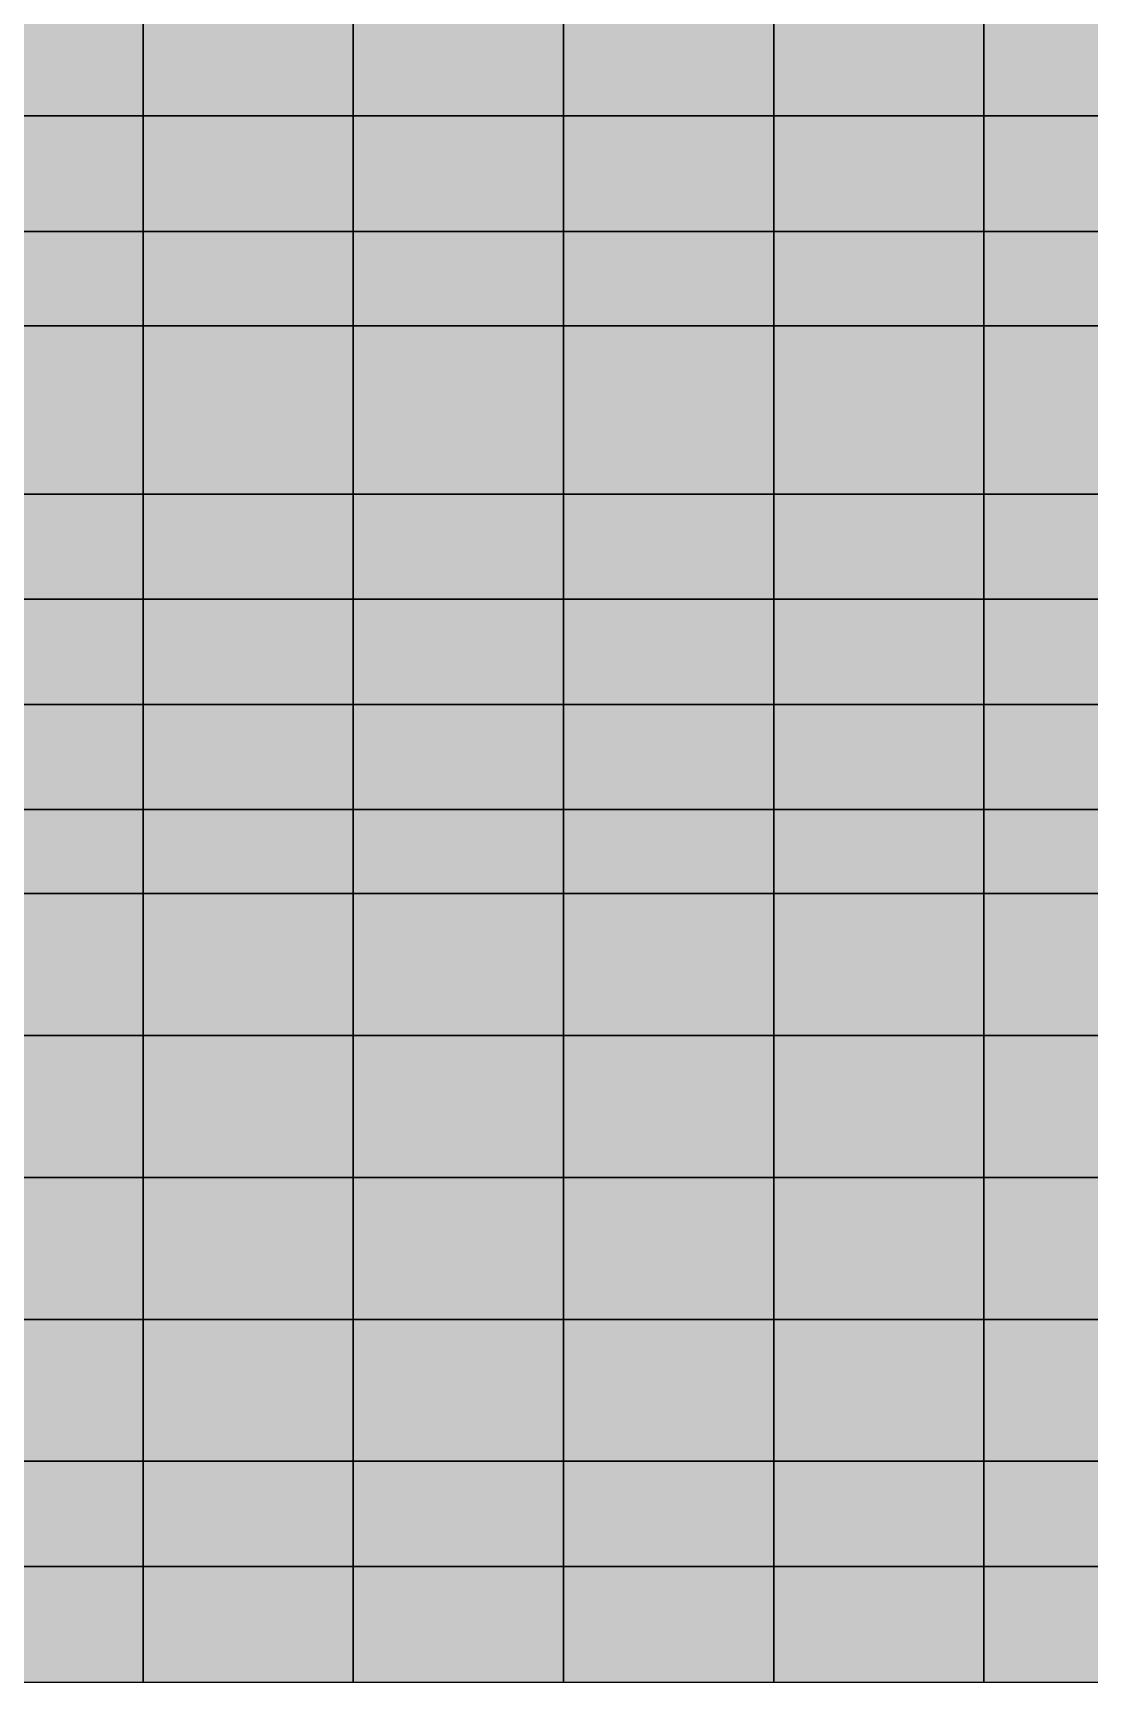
# Model space of a CAD drawing. Header units: inches. Extents: x -100 to 146, y -140 to 41.
# Drawn here: x 53.45 to 63.5, y -41.4 to -25.71 of the extents above; entities that cross this region are included whole.
import ezdxf

# ---------------------------------------------------------------- set-up
doc = ezdxf.new("R2010")
doc.units = ezdxf.units.IN
doc.header["$MEASUREMENT"] = 0
for name, color, linetype in [('Contour 1-01', 7, 'Continuous'), ('Contour 1-10', 7, 'Continuous'), ('Mesh-Ac1①', 7, 'Continuous'), ('Mesh-Acs', 7, 'Continuous'), ('Mesh-Ag1', 7, 'Continuous'), ('Mesh-Dc1', 7, 'Continuous'), ('Mesh-Dg1', 7, 'Continuous'), ('Mesh-Ds1', 7, 'Continuous'), ('Mesh-MPC', 7, 'Continuous'), ('Mesh-SCP(30%)_Ac1①', 7, 'Continuous'), ('Mesh-SCP(30%)_Acs', 7, 'Continuous'), ('Undeformed Mesh-Ac1①', 7, 'Continuous'), ('Undeformed Mesh-Acs', 7, 'Continuous'), ('Undeformed Mesh-Ag1', 7, 'Continuous'), ('Undeformed Mesh-Dc1', 7, 'Continuous'), ('Undeformed Mesh-Dg1', 7, 'Continuous'), ('Undeformed Mesh-Ds1', 7, 'Continuous'), ('Undeformed Mesh-SCP(30%)_Ac1①', 7, 'Continuous'), ('Undeformed Mesh-SCP(30%)_Acs', 7, 'Continuous')]:
    doc.layers.add(name, color=color, linetype=linetype)

msp = doc.modelspace()

# ---------------------------------------------------------------- linework, layer by layer
at = {"color": 7, "true_color": 0xffffff, "transparency": 33554687}
for p, q in [((54.5, -26.5), (54.5, -26.5)), ((54.5, -27.6), (54.5, -27.6)), ((54.5, -28.5), (54.5, -28.5)), ((54.5, -30.1), (54.5, -30.1)), ((54.5, -31.1), (54.5, -31.1)), ((54.5, -32.1), (54.5, -32.1)), ((54.5, -33.1), (54.5, -33.1))]:
    msp.add_line(p, q, dxfattribs=at)
for points in [[(52.8, -25.5), (52.8, -26.5), (54.5, -26.5)], [(52.8, -25.5), (54.5, -26.5), (54.5, -25.5)], [(56.5, -26.5), (56.5, -25.5), (54.5, -25.5)], [(56.5, -26.5), (54.5, -25.5), (54.5, -26.5)], [(56.5, -26.5), (58.5, -26.5), (58.5, -25.5)], [(56.5, -26.5), (58.5, -25.5), (56.5, -25.5)], [(58.5, -26.5), (60.5, -26.5), (60.5, -25.5)], [(58.5, -26.5), (60.5, -25.5), (58.5, -25.5)], [(60.5, -26.5), (62.5, -26.5), (62.5, -25.5)], [(60.5, -26.5), (62.5, -25.5), (60.5, -25.5)], [(62.5, -26.5), (64.5, -26.5), (64.5, -25.5)], [(62.5, -26.5), (64.5, -25.5), (62.5, -25.5)], [(52.8, -26.5), (52.8, -27.6), (54.5, -27.6)], [(52.8, -26.5), (54.5, -27.6), (54.5, -26.5)], [(56.5, -27.6), (56.5, -26.5), (54.5, -26.5)], [(56.5, -27.6), (54.5, -26.5), (54.5, -27.6)], [(56.5, -27.6), (58.5, -27.6), (58.5, -26.5)], [(56.5, -27.6), (58.5, -26.5), (56.5, -26.5)], [(58.5, -27.6), (60.5, -27.6), (60.5, -26.5)], [(58.5, -27.6), (60.5, -26.5), (58.5, -26.5)], [(60.5, -27.6), (62.5, -27.6), (62.5, -26.5)], [(60.5, -27.6), (62.5, -26.5), (60.5, -26.5)], [(62.5, -27.6), (64.5, -27.6), (64.5, -26.5)], [(62.5, -27.6), (64.5, -26.5), (62.5, -26.5)], [(52.8, -27.6), (52.8, -28.5), (54.5, -28.5)], [(52.8, -27.6), (54.5, -28.5), (54.5, -27.6)], [(56.5, -28.5), (56.5, -27.6), (54.5, -27.6)], [(56.5, -28.5), (54.5, -27.6), (54.5, -28.5)], [(56.5, -28.5), (58.5, -28.5), (58.5, -27.6)], [(56.5, -28.5), (58.5, -27.6), (56.5, -27.6)], [(60.5, -28.5), (60.5, -27.6), (58.5, -27.6)], [(60.5, -28.5), (58.5, -27.6), (58.5, -28.5)], [(60.5, -28.5), (62.5, -28.5), (62.5, -27.6)], [(60.5, -28.5), (62.5, -27.6), (60.5, -27.6)], [(62.5, -28.5), (64.5, -28.5), (64.5, -27.6)], [(62.5, -28.5), (64.5, -27.6), (62.5, -27.6)], [(52.8, -28.5), (52.8, -30.1), (54.5, -30.1)], [(52.8, -28.5), (54.5, -30.1), (54.5, -28.5)], [(56.5, -30.1), (56.5, -28.5), (54.5, -28.5)], [(56.5, -30.1), (54.5, -28.5), (54.5, -30.1)], [(58.5, -28.5), (56.5, -28.5), (56.5, -30.1)], [(58.5, -28.5), (56.5, -30.1), (58.5, -30.1)], [(60.5, -30.1), (60.5, -28.5), (58.5, -28.5)], [(60.5, -30.1), (58.5, -28.5), (58.5, -30.1)], [(62.5, -30.1), (62.5, -28.5), (60.5, -28.5)], [(62.5, -30.1), (60.5, -28.5), (60.5, -30.1)], [(64.5, -28.5), (62.5, -28.5), (62.5, -30.1)], [(64.5, -28.5), (62.5, -30.1), (64.5, -30.1)], [(54.5, -31.1), (54.5, -30.1), (52.8, -30.1)], [(54.5, -31.1), (52.8, -30.1), (52.8, -31.1)], [(54.5, -30.1), (54.5, -31.1), (56.5, -31.1)], [(54.5, -30.1), (56.5, -31.1), (56.5, -30.1)], [(56.5, -31.1), (58.5, -31.1), (58.5, -30.1)], [(56.5, -31.1), (58.5, -30.1), (56.5, -30.1)], [(58.5, -31.1), (60.5, -31.1), (60.5, -30.1)], [(58.5, -31.1), (60.5, -30.1), (58.5, -30.1)], [(60.5, -31.1), (62.5, -31.1), (62.5, -30.1)], [(60.5, -31.1), (62.5, -30.1), (60.5, -30.1)], [(62.5, -31.1), (64.5, -31.1), (64.5, -30.1)], [(62.5, -31.1), (64.5, -30.1), (62.5, -30.1)], [(54.5, -31.1), (52.8, -31.1), (52.8, -32.1)], [(54.5, -31.1), (52.8, -32.1), (54.5, -32.1)], [(56.5, -32.1), (56.5, -31.1), (54.5, -31.1)], [(56.5, -32.1), (54.5, -31.1), (54.5, -32.1)], [(58.5, -31.1), (56.5, -31.1), (56.5, -32.1)], [(58.5, -31.1), (56.5, -32.1), (58.5, -32.1)], [(60.5, -32.1), (60.5, -31.1), (58.5, -31.1)], [(60.5, -32.1), (58.5, -31.1), (58.5, -32.1)], [(62.5, -31.1), (60.5, -31.1), (60.5, -32.1)], [(62.5, -31.1), (60.5, -32.1), (62.5, -32.1)], [(64.5, -31.1), (62.5, -31.1), (62.5, -32.1)], [(64.5, -31.1), (62.5, -32.1), (64.5, -32.1)], [(52.8, -32.1), (52.8, -33.1), (54.5, -33.1)], [(52.8, -32.1), (54.5, -33.1), (54.5, -32.1)], [(56.5, -33.1), (56.5, -32.1), (54.5, -32.1)], [(56.5, -33.1), (54.5, -32.1), (54.5, -33.1)], [(58.5, -33.1), (58.5, -32.1), (56.5, -32.1)], [(58.5, -33.1), (56.5, -32.1), (56.5, -33.1)], [(60.5, -33.1), (60.5, -32.1), (58.5, -32.1)], [(60.5, -33.1), (58.5, -32.1), (58.5, -33.1)], [(62.5, -33.1), (62.5, -32.1), (60.5, -32.1)], [(62.5, -33.1), (60.5, -32.1), (60.5, -33.1)], [(64.5, -33.1), (64.5, -32.1), (62.5, -32.1)], [(64.5, -33.1), (62.5, -32.1), (62.5, -33.1)], [(52.8, -33.9), (54.5, -33.9), (54.5, -33.1)], [(52.8, -33.9), (54.5, -33.1), (52.8, -33.1)], [(56.5, -33.9), (56.5, -33.1), (54.5, -33.1)], [(56.5, -33.9), (54.5, -33.1), (54.5, -33.9)], [(56.5, -33.9), (58.5, -33.9), (58.5, -33.1)], [(56.5, -33.9), (58.5, -33.1), (56.5, -33.1)], [(58.5, -33.9), (60.5, -33.9), (60.5, -33.1)], [(58.5, -33.9), (60.5, -33.1), (58.5, -33.1)], [(60.5, -33.9), (62.5, -33.9), (62.5, -33.1)], [(60.5, -33.9), (62.5, -33.1), (60.5, -33.1)], [(62.5, -33.9), (64.5, -33.9), (64.5, -33.1)], [(62.5, -33.9), (64.5, -33.1), (62.5, -33.1)], [(52.8, -33.9), (52.8, -35.25), (54.5, -35.25)], [(52.8, -33.9), (54.5, -35.25), (54.5, -33.9)], [(56.5, -35.25), (56.5, -33.9), (54.5, -33.9)], [(56.5, -35.25), (54.5, -33.9), (54.5, -35.25)], [(58.5, -35.25), (58.5, -33.9), (56.5, -33.9)], [(58.5, -35.25), (56.5, -33.9), (56.5, -35.25)], [(60.5, -35.25), (60.5, -33.9), (58.5, -33.9)], [(60.5, -35.25), (58.5, -33.9), (58.5, -35.25)], [(62.5, -35.25), (62.5, -33.9), (60.5, -33.9)], [(62.5, -35.25), (60.5, -33.9), (60.5, -35.25)], [(62.5, -35.25), (64.5, -35.25), (64.5, -33.9)], [(62.5, -35.25), (64.5, -33.9), (62.5, -33.9)], [(52.8, -35.25), (52.8, -36.6), (54.5, -36.6)], [(52.8, -35.25), (54.5, -36.6), (54.5, -35.25)], [(56.5, -36.6), (56.5, -35.25), (54.5, -35.25)], [(56.5, -36.6), (54.5, -35.25), (54.5, -36.6)], [(56.5, -36.6), (58.5, -36.6), (58.5, -35.25)], [(56.5, -36.6), (58.5, -35.25), (56.5, -35.25)], [(60.5, -36.6), (60.5, -35.25), (58.5, -35.25)], [(60.5, -36.6), (58.5, -35.25), (58.5, -36.6)], [(60.5, -36.6), (62.5, -36.6), (62.5, -35.25)], [(60.5, -36.6), (62.5, -35.25), (60.5, -35.25)], [(62.5, -36.6), (64.5, -36.6), (64.5, -35.25)], [(62.5, -36.6), (64.5, -35.25), (62.5, -35.25)], [(52.8, -36.6), (52.8, -37.95), (54.5, -37.95)], [(52.8, -36.6), (54.5, -37.95), (54.5, -36.6)], [(56.5, -37.95), (56.5, -36.6), (54.5, -36.6)], [(56.5, -37.95), (54.5, -36.6), (54.5, -37.95)], [(56.5, -37.95), (58.5, -37.95), (58.5, -36.6)], [(56.5, -37.95), (58.5, -36.6), (56.5, -36.6)], [(60.5, -37.95), (60.5, -36.6), (58.5, -36.6)], [(60.5, -37.95), (58.5, -36.6), (58.5, -37.95)], [(62.5, -37.95), (62.5, -36.6), (60.5, -36.6)], [(62.5, -37.95), (60.5, -36.6), (60.5, -37.95)], [(62.5, -37.95), (64.5, -37.95), (64.5, -36.6)], [(62.5, -37.95), (64.5, -36.6), (62.5, -36.6)], [(52.8, -37.95), (52.8, -39.3), (54.5, -39.3)], [(52.8, -37.95), (54.5, -39.3), (54.5, -37.95)], [(54.5, -39.3), (56.5, -39.3), (56.5, -37.95)], [(54.5, -39.3), (56.5, -37.95), (54.5, -37.95)], [(58.5, -37.95), (56.5, -37.95), (56.5, -39.3)], [(58.5, -37.95), (56.5, -39.3), (58.5, -39.3)], [(60.5, -39.3), (60.5, -37.95), (58.5, -37.95)], [(60.5, -39.3), (58.5, -37.95), (58.5, -39.3)], [(62.5, -39.3), (62.5, -37.95), (60.5, -37.95)], [(62.5, -39.3), (60.5, -37.95), (60.5, -39.3)], [(64.5, -37.95), (62.5, -37.95), (62.5, -39.3)], [(64.5, -37.95), (62.5, -39.3), (64.5, -39.3)], [(52.8, -40.3), (54.5, -40.3), (54.5, -39.3)], [(52.8, -40.3), (54.5, -39.3), (52.8, -39.3)], [(56.5, -39.3), (54.5, -39.3), (54.5, -40.3)], [(56.5, -39.3), (54.5, -40.3), (56.5, -40.3)], [(56.5, -40.3), (58.5, -40.3), (58.5, -39.3)], [(56.5, -40.3), (58.5, -39.3), (56.5, -39.3)], [(58.5, -40.3), (60.5, -40.3), (60.5, -39.3)], [(58.5, -40.3), (60.5, -39.3), (58.5, -39.3)], [(60.5, -40.3), (62.5, -40.3), (62.5, -39.3)], [(60.5, -40.3), (62.5, -39.3), (60.5, -39.3)], [(62.5, -40.3), (64.5, -40.3), (64.5, -39.3)], [(62.5, -40.3), (64.5, -39.3), (62.5, -39.3)], [(54.5, -40.3), (52.8, -40.3), (52.8, -41.4)], [(54.5, -40.3), (52.8, -41.4), (54.5, -41.4)], [(56.5, -40.3), (54.5, -40.3), (54.5, -41.4)], [(56.5, -40.3), (54.5, -41.4), (56.5, -41.4)], [(58.5, -40.3), (56.5, -40.3), (56.5, -41.4)], [(58.5, -40.3), (56.5, -41.4), (58.5, -41.4)], [(60.5, -40.3), (58.5, -40.3), (58.5, -41.4)], [(60.5, -40.3), (58.5, -41.4), (60.5, -41.4)], [(62.5, -40.3), (60.5, -40.3), (60.5, -41.4)], [(62.5, -40.3), (60.5, -41.4), (62.5, -41.4)], [(64.5, -40.3), (62.5, -40.3), (62.5, -41.4)], [(64.5, -40.3), (62.5, -41.4), (64.5, -41.4)]]:
    msp.add_solid(points, dxfattribs=at)
at = {"layer": 'Contour 1-01', "color": 5, "true_color": 0x0000ff}
for points in [[(52.8, -25.5), (52.8, -26.5), (54.5, -26.5)], [(52.8, -25.5), (54.5, -26.5), (54.5, -25.5)], [(56.5, -26.5), (56.5, -25.5), (54.5, -25.5)], [(56.5, -26.5), (54.5, -25.5), (54.5, -26.5)], [(56.5, -26.5), (58.5, -26.5), (58.5, -25.5)], [(56.5, -26.5), (58.5, -25.5), (56.5, -25.5)], [(58.5, -26.5), (60.5, -26.5), (60.5, -25.5)], [(58.5, -26.5), (60.5, -25.5), (58.5, -25.5)], [(60.5, -26.5), (62.5, -26.5), (62.5, -25.5)], [(60.5, -26.5), (62.5, -25.5), (60.5, -25.5)], [(62.5, -26.5), (64.5, -26.5), (64.5, -25.5)], [(62.5, -26.5), (64.5, -25.5), (62.5, -25.5)], [(52.8, -26.5), (52.8, -27.6), (54.5, -27.6)], [(52.8, -26.5), (54.5, -27.6), (54.5, -26.5)], [(56.5, -27.6), (56.5, -26.5), (54.5, -26.5)], [(56.5, -27.6), (54.5, -26.5), (54.5, -27.6)], [(56.5, -27.6), (58.5, -27.6), (58.5, -26.5)], [(56.5, -27.6), (58.5, -26.5), (56.5, -26.5)], [(58.5, -27.6), (60.5, -27.6), (60.5, -26.5)], [(58.5, -27.6), (60.5, -26.5), (58.5, -26.5)], [(60.5, -27.6), (62.5, -27.6), (62.5, -26.5)], [(60.5, -27.6), (62.5, -26.5), (60.5, -26.5)], [(62.5, -27.6), (64.5, -27.6), (64.5, -26.5)], [(62.5, -27.6), (64.5, -26.5), (62.5, -26.5)], [(52.8, -27.6), (52.8, -28.5), (54.5, -28.5)], [(52.8, -27.6), (54.5, -28.5), (54.5, -27.6)], [(56.5, -28.5), (56.5, -27.6), (54.5, -27.6)], [(56.5, -28.5), (54.5, -27.6), (54.5, -28.5)], [(56.5, -28.5), (58.5, -28.5), (58.5, -27.6)], [(56.5, -28.5), (58.5, -27.6), (56.5, -27.6)], [(60.5, -28.5), (60.5, -27.6), (58.5, -27.6)], [(60.5, -28.5), (58.5, -27.6), (58.5, -28.5)], [(60.5, -28.5), (62.5, -28.5), (62.5, -27.6)], [(60.5, -28.5), (62.5, -27.6), (60.5, -27.6)], [(62.5, -28.5), (64.5, -28.5), (64.5, -27.6)], [(62.5, -28.5), (64.5, -27.6), (62.5, -27.6)], [(52.8, -28.5), (52.8, -30.1), (54.5, -30.1)], [(52.8, -28.5), (54.5, -30.1), (54.5, -28.5)], [(56.5, -30.1), (56.5, -28.5), (54.5, -28.5)], [(56.5, -30.1), (54.5, -28.5), (54.5, -30.1)], [(58.5, -28.5), (56.5, -28.5), (56.5, -30.1)], [(58.5, -28.5), (56.5, -30.1), (58.5, -30.1)], [(60.5, -30.1), (60.5, -28.5), (58.5, -28.5)], [(60.5, -30.1), (58.5, -28.5), (58.5, -30.1)], [(62.5, -30.1), (62.5, -28.5), (60.5, -28.5)], [(62.5, -30.1), (60.5, -28.5), (60.5, -30.1)], [(64.5, -28.5), (62.5, -28.5), (62.5, -30.1)], [(64.5, -28.5), (62.5, -30.1), (64.5, -30.1)], [(54.5, -31.1), (54.5, -30.1), (52.8, -30.1)], [(54.5, -31.1), (52.8, -30.1), (52.8, -31.1)], [(54.5, -31.1), (52.8, -31.1), (52.8, -32.1)], [(54.5, -31.1), (52.8, -32.1), (54.5, -32.1)], [(52.8, -32.1), (52.8, -33.1), (54.5, -33.1)], [(52.8, -32.1), (54.5, -33.1), (54.5, -32.1)], [(52.8, -33.9), (54.5, -33.9), (54.5, -33.1)], [(52.8, -33.9), (54.5, -33.1), (52.8, -33.1)], [(56.5, -33.9), (56.5, -33.1), (54.5, -33.1)], [(56.5, -33.9), (54.5, -33.1), (54.5, -33.9)], [(56.5, -33.9), (58.5, -33.9), (58.5, -33.1)], [(56.5, -33.9), (58.5, -33.1), (56.5, -33.1)], [(58.5, -33.9), (60.5, -33.9), (60.5, -33.1)], [(58.5, -33.9), (60.5, -33.1), (58.5, -33.1)], [(60.5, -33.9), (62.5, -33.9), (62.5, -33.1)], [(60.5, -33.9), (62.5, -33.1), (60.5, -33.1)], [(62.5, -33.9), (64.5, -33.9), (64.5, -33.1)], [(62.5, -33.9), (64.5, -33.1), (62.5, -33.1)], [(52.8, -33.9), (52.8, -35.25), (54.5, -35.25)], [(52.8, -33.9), (54.5, -35.25), (54.5, -33.9)], [(56.5, -35.25), (56.5, -33.9), (54.5, -33.9)], [(56.5, -35.25), (54.5, -33.9), (54.5, -35.25)], [(58.5, -35.25), (58.5, -33.9), (56.5, -33.9)], [(58.5, -35.25), (56.5, -33.9), (56.5, -35.25)], [(60.5, -35.25), (60.5, -33.9), (58.5, -33.9)], [(60.5, -35.25), (58.5, -33.9), (58.5, -35.25)], [(62.5, -35.25), (62.5, -33.9), (60.5, -33.9)], [(62.5, -35.25), (60.5, -33.9), (60.5, -35.25)], [(62.5, -35.25), (64.5, -35.25), (64.5, -33.9)], [(62.5, -35.25), (64.5, -33.9), (62.5, -33.9)], [(52.8, -35.25), (52.8, -36.6), (54.5, -36.6)], [(52.8, -35.25), (54.5, -36.6), (54.5, -35.25)], [(56.5, -36.6), (56.5, -35.25), (54.5, -35.25)], [(56.5, -36.6), (54.5, -35.25), (54.5, -36.6)], [(56.5, -36.6), (58.5, -36.6), (58.5, -35.25)], [(56.5, -36.6), (58.5, -35.25), (56.5, -35.25)], [(60.5, -36.6), (60.5, -35.25), (58.5, -35.25)], [(60.5, -36.6), (58.5, -35.25), (58.5, -36.6)], [(60.5, -36.6), (62.5, -36.6), (62.5, -35.25)], [(60.5, -36.6), (62.5, -35.25), (60.5, -35.25)], [(62.5, -36.6), (64.5, -36.6), (64.5, -35.25)], [(62.5, -36.6), (64.5, -35.25), (62.5, -35.25)], [(52.8, -36.6), (52.8, -37.95), (54.5, -37.95)], [(52.8, -36.6), (54.5, -37.95), (54.5, -36.6)], [(56.5, -37.95), (56.5, -36.6), (54.5, -36.6)], [(56.5, -37.95), (54.5, -36.6), (54.5, -37.95)], [(56.5, -37.95), (58.5, -37.95), (58.5, -36.6)], [(56.5, -37.95), (58.5, -36.6), (56.5, -36.6)], [(60.5, -37.95), (60.5, -36.6), (58.5, -36.6)], [(60.5, -37.95), (58.5, -36.6), (58.5, -37.95)], [(62.5, -37.95), (62.5, -36.6), (60.5, -36.6)], [(62.5, -37.95), (60.5, -36.6), (60.5, -37.95)], [(62.5, -37.95), (64.5, -37.95), (64.5, -36.6)], [(62.5, -37.95), (64.5, -36.6), (62.5, -36.6)], [(52.8, -37.95), (52.8, -39.3), (54.5, -39.3)], [(52.8, -37.95), (54.5, -39.3), (54.5, -37.95)], [(54.5, -39.3), (56.5, -39.3), (56.5, -37.95)], [(54.5, -39.3), (56.5, -37.95), (54.5, -37.95)], [(58.5, -37.95), (56.5, -37.95), (56.5, -39.3)], [(58.5, -37.95), (56.5, -39.3), (58.5, -39.3)], [(60.5, -39.3), (60.5, -37.95), (58.5, -37.95)], [(60.5, -39.3), (58.5, -37.95), (58.5, -39.3)], [(62.5, -39.3), (62.5, -37.95), (60.5, -37.95)], [(62.5, -39.3), (60.5, -37.95), (60.5, -39.3)], [(64.5, -37.95), (62.5, -37.95), (62.5, -39.3)], [(64.5, -37.95), (62.5, -39.3), (64.5, -39.3)], [(52.8, -40.3), (54.5, -40.3), (54.5, -39.3)], [(52.8, -40.3), (54.5, -39.3), (52.8, -39.3)], [(56.5, -39.3), (54.5, -39.3), (54.5, -40.3)], [(56.5, -39.3), (54.5, -40.3), (56.5, -40.3)], [(56.5, -40.3), (58.5, -40.3), (58.5, -39.3)], [(56.5, -40.3), (58.5, -39.3), (56.5, -39.3)], [(58.5, -40.3), (60.5, -40.3), (60.5, -39.3)], [(58.5, -40.3), (60.5, -39.3), (58.5, -39.3)], [(60.5, -40.3), (62.5, -40.3), (62.5, -39.3)], [(60.5, -40.3), (62.5, -39.3), (60.5, -39.3)], [(62.5, -40.3), (64.5, -40.3), (64.5, -39.3)], [(62.5, -40.3), (64.5, -39.3), (62.5, -39.3)], [(54.5, -40.3), (52.8, -40.3), (52.8, -41.4)], [(54.5, -40.3), (52.8, -41.4), (54.5, -41.4)], [(56.5, -40.3), (54.5, -40.3), (54.5, -41.4)], [(56.5, -40.3), (54.5, -41.4), (56.5, -41.4)], [(58.5, -40.3), (56.5, -40.3), (56.5, -41.4)], [(58.5, -40.3), (56.5, -41.4), (58.5, -41.4)], [(60.5, -40.3), (58.5, -40.3), (58.5, -41.4)], [(60.5, -40.3), (58.5, -41.4), (60.5, -41.4)], [(62.5, -40.3), (60.5, -40.3), (60.5, -41.4)], [(62.5, -40.3), (60.5, -41.4), (62.5, -41.4)], [(64.5, -40.3), (62.5, -40.3), (62.5, -41.4)], [(64.5, -40.3), (62.5, -41.4), (64.5, -41.4)]]:
    msp.add_solid(points, dxfattribs=at)
at = {"layer": 'Contour 1-10', "color": 1, "true_color": 0xff0000}
for points in [[(54.5, -30.1), (54.5, -31.1), (56.5, -31.1)], [(54.5, -30.1), (56.5, -31.1), (56.5, -30.1)], [(56.5, -31.1), (58.5, -31.1), (58.5, -30.1)], [(56.5, -31.1), (58.5, -30.1), (56.5, -30.1)], [(58.5, -31.1), (60.5, -31.1), (60.5, -30.1)], [(58.5, -31.1), (60.5, -30.1), (58.5, -30.1)], [(60.5, -31.1), (62.5, -31.1), (62.5, -30.1)], [(60.5, -31.1), (62.5, -30.1), (60.5, -30.1)], [(62.5, -31.1), (64.5, -31.1), (64.5, -30.1)], [(62.5, -31.1), (64.5, -30.1), (62.5, -30.1)], [(56.5, -32.1), (56.5, -31.1), (54.5, -31.1)], [(56.5, -32.1), (54.5, -31.1), (54.5, -32.1)], [(58.5, -31.1), (56.5, -31.1), (56.5, -32.1)], [(58.5, -31.1), (56.5, -32.1), (58.5, -32.1)], [(60.5, -32.1), (60.5, -31.1), (58.5, -31.1)], [(60.5, -32.1), (58.5, -31.1), (58.5, -32.1)], [(62.5, -31.1), (60.5, -31.1), (60.5, -32.1)], [(62.5, -31.1), (60.5, -32.1), (62.5, -32.1)], [(64.5, -31.1), (62.5, -31.1), (62.5, -32.1)], [(64.5, -31.1), (62.5, -32.1), (64.5, -32.1)], [(56.5, -33.1), (56.5, -32.1), (54.5, -32.1)], [(56.5, -33.1), (54.5, -32.1), (54.5, -33.1)], [(58.5, -33.1), (58.5, -32.1), (56.5, -32.1)], [(58.5, -33.1), (56.5, -32.1), (56.5, -33.1)], [(60.5, -33.1), (60.5, -32.1), (58.5, -32.1)], [(60.5, -33.1), (58.5, -32.1), (58.5, -33.1)], [(62.5, -33.1), (62.5, -32.1), (60.5, -32.1)], [(62.5, -33.1), (60.5, -32.1), (60.5, -33.1)], [(64.5, -33.1), (64.5, -32.1), (62.5, -32.1)], [(64.5, -33.1), (62.5, -32.1), (62.5, -33.1)]]:
    msp.add_solid(points, dxfattribs=at)
at = {"layer": 'Mesh-Ac1①', "color": 18, "true_color": 0x000000, "transparency": 33554559}
for p, q in [((54.5, -25.5), (54.5, -26.5)), ((56.5, -26.5), (56.5, -25.5)), ((56.5, -25.5), (56.5, -26.5)), ((58.5, -26.5), (58.5, -25.5)), ((58.5, -25.5), (58.5, -26.5)), ((60.5, -26.5), (60.5, -25.5)), ((60.5, -25.5), (60.5, -26.5)), ((62.5, -26.5), (62.5, -25.5)), ((62.5, -25.5), (62.5, -26.5)), ((56.5, -26.5), (54.5, -26.5)), ((54.5, -26.5), (54.5, -27.6)), ((54.5, -26.5), (56.5, -26.5)), ((56.5, -27.6), (56.5, -26.5)), ((58.5, -26.5), (56.5, -26.5)), ((56.5, -26.5), (56.5, -27.6)), ((56.5, -26.5), (58.5, -26.5)), ((58.5, -27.6), (58.5, -26.5)), ((60.5, -26.5), (58.5, -26.5)), ((58.5, -26.5), (58.5, -27.6)), ((58.5, -26.5), (60.5, -26.5)), ((60.5, -27.6), (60.5, -26.5)), ((62.5, -26.5), (60.5, -26.5)), ((60.5, -26.5), (60.5, -27.6)), ((60.5, -26.5), (62.5, -26.5)), ((62.5, -27.6), (62.5, -26.5)), ((64.5, -26.5), (62.5, -26.5)), ((62.5, -26.5), (62.5, -27.6)), ((62.5, -26.5), (64.5, -26.5)), ((56.5, -27.6), (54.5, -27.6)), ((54.5, -27.6), (54.5, -28.5)), ((54.5, -27.6), (56.5, -27.6)), ((56.5, -28.5), (56.5, -27.6)), ((58.5, -27.6), (56.5, -27.6)), ((56.5, -27.6), (56.5, -28.5)), ((56.5, -27.6), (58.5, -27.6)), ((58.5, -28.5), (58.5, -27.6)), ((60.5, -27.6), (58.5, -27.6)), ((58.5, -27.6), (58.5, -28.5)), ((58.5, -27.6), (60.5, -27.6)), ((60.5, -28.5), (60.5, -27.6)), ((62.5, -27.6), (60.5, -27.6)), ((60.5, -27.6), (60.5, -28.5)), ((60.5, -27.6), (62.5, -27.6)), ((62.5, -28.5), (62.5, -27.6)), ((64.5, -27.6), (62.5, -27.6)), ((62.5, -27.6), (62.5, -28.5)), ((62.5, -27.6), (64.5, -27.6)), ((56.5, -28.5), (54.5, -28.5)), ((54.5, -28.5), (54.5, -30.1)), ((54.5, -28.5), (56.5, -28.5)), ((56.5, -30.1), (56.5, -28.5)), ((58.5, -28.5), (56.5, -28.5)), ((56.5, -28.5), (56.5, -30.1)), ((56.5, -28.5), (58.5, -28.5)), ((58.5, -30.1), (58.5, -28.5)), ((60.5, -28.5), (58.5, -28.5)), ((58.5, -28.5), (58.5, -30.1)), ((58.5, -28.5), (60.5, -28.5)), ((60.5, -30.1), (60.5, -28.5)), ((62.5, -28.5), (60.5, -28.5)), ((60.5, -28.5), (60.5, -30.1)), ((60.5, -28.5), (62.5, -28.5)), ((62.5, -30.1), (62.5, -28.5)), ((64.5, -28.5), (62.5, -28.5)), ((62.5, -28.5), (62.5, -30.1)), ((62.5, -28.5), (64.5, -28.5)), ((54.5, -30.1), (56.5, -30.1)), ((56.5, -30.1), (58.5, -30.1)), ((58.5, -30.1), (60.5, -30.1)), ((60.5, -30.1), (62.5, -30.1)), ((62.5, -30.1), (64.5, -30.1))]:
    msp.add_line(p, q, dxfattribs=at)
at = {"layer": 'Mesh-Acs', "color": 18, "true_color": 0x000000, "transparency": 33554559}
for p, q in [((54.5, -30.1), (54.5, -31.1)), ((56.5, -30.1), (54.5, -30.1)), ((56.5, -31.1), (56.5, -30.1)), ((58.5, -30.1), (56.5, -30.1)), ((56.5, -30.1), (56.5, -31.1)), ((58.5, -31.1), (58.5, -30.1)), ((60.5, -30.1), (58.5, -30.1)), ((58.5, -30.1), (58.5, -31.1)), ((60.5, -31.1), (60.5, -30.1)), ((62.5, -30.1), (60.5, -30.1)), ((60.5, -30.1), (60.5, -31.1)), ((62.5, -31.1), (62.5, -30.1)), ((64.5, -30.1), (62.5, -30.1)), ((62.5, -30.1), (62.5, -31.1)), ((56.5, -31.1), (54.5, -31.1)), ((54.5, -31.1), (54.5, -32.1)), ((54.5, -31.1), (56.5, -31.1)), ((56.5, -32.1), (56.5, -31.1)), ((58.5, -31.1), (56.5, -31.1)), ((56.5, -31.1), (56.5, -32.1)), ((56.5, -31.1), (58.5, -31.1)), ((58.5, -32.1), (58.5, -31.1)), ((60.5, -31.1), (58.5, -31.1)), ((58.5, -31.1), (58.5, -32.1)), ((58.5, -31.1), (60.5, -31.1)), ((60.5, -32.1), (60.5, -31.1)), ((62.5, -31.1), (60.5, -31.1)), ((60.5, -31.1), (60.5, -32.1)), ((60.5, -31.1), (62.5, -31.1)), ((62.5, -32.1), (62.5, -31.1)), ((64.5, -31.1), (62.5, -31.1)), ((62.5, -31.1), (62.5, -32.1)), ((62.5, -31.1), (64.5, -31.1)), ((56.5, -32.1), (54.5, -32.1)), ((54.5, -32.1), (54.5, -33.1)), ((54.5, -32.1), (56.5, -32.1)), ((56.5, -33.1), (56.5, -32.1)), ((58.5, -32.1), (56.5, -32.1)), ((56.5, -32.1), (56.5, -33.1)), ((56.5, -32.1), (58.5, -32.1)), ((58.5, -33.1), (58.5, -32.1)), ((60.5, -32.1), (58.5, -32.1)), ((58.5, -32.1), (58.5, -33.1)), ((58.5, -32.1), (60.5, -32.1)), ((60.5, -33.1), (60.5, -32.1)), ((62.5, -32.1), (60.5, -32.1)), ((60.5, -32.1), (60.5, -33.1)), ((60.5, -32.1), (62.5, -32.1)), ((62.5, -33.1), (62.5, -32.1)), ((64.5, -32.1), (62.5, -32.1)), ((62.5, -32.1), (62.5, -33.1)), ((62.5, -32.1), (64.5, -32.1)), ((54.5, -33.1), (56.5, -33.1)), ((56.5, -33.1), (58.5, -33.1)), ((58.5, -33.1), (60.5, -33.1)), ((60.5, -33.1), (62.5, -33.1)), ((62.5, -33.1), (64.5, -33.1))]:
    msp.add_line(p, q, dxfattribs=at)
at = {"layer": 'Mesh-Ag1', "color": 18, "true_color": 0x000000, "transparency": 33554559}
for p, q in [((54.5, -33.1), (52.8, -33.1)), ((54.5, -33.9), (54.5, -33.1)), ((56.5, -33.1), (54.5, -33.1)), ((54.5, -33.1), (54.5, -33.9)), ((56.5, -33.9), (56.5, -33.1)), ((58.5, -33.1), (56.5, -33.1)), ((56.5, -33.1), (56.5, -33.9)), ((58.5, -33.9), (58.5, -33.1)), ((60.5, -33.1), (58.5, -33.1)), ((58.5, -33.1), (58.5, -33.9)), ((60.5, -33.9), (60.5, -33.1)), ((62.5, -33.1), (60.5, -33.1)), ((60.5, -33.1), (60.5, -33.9)), ((62.5, -33.9), (62.5, -33.1)), ((64.5, -33.1), (62.5, -33.1)), ((62.5, -33.1), (62.5, -33.9)), ((52.8, -33.9), (54.5, -33.9)), ((54.5, -33.9), (56.5, -33.9)), ((56.5, -33.9), (58.5, -33.9)), ((58.5, -33.9), (60.5, -33.9)), ((60.5, -33.9), (62.5, -33.9)), ((62.5, -33.9), (64.5, -33.9))]:
    msp.add_line(p, q, dxfattribs=at)
at = {"layer": 'Mesh-Dc1', "color": 18, "true_color": 0x000000, "transparency": 33554559}
for p, q in [((54.5, -33.9), (52.8, -33.9)), ((54.5, -35.25), (54.5, -33.9)), ((56.5, -33.9), (54.5, -33.9)), ((54.5, -33.9), (54.5, -35.25)), ((56.5, -35.25), (56.5, -33.9)), ((58.5, -33.9), (56.5, -33.9)), ((56.5, -33.9), (56.5, -35.25)), ((58.5, -35.25), (58.5, -33.9)), ((60.5, -33.9), (58.5, -33.9)), ((58.5, -33.9), (58.5, -35.25)), ((60.5, -35.25), (60.5, -33.9)), ((62.5, -33.9), (60.5, -33.9)), ((60.5, -33.9), (60.5, -35.25)), ((62.5, -35.25), (62.5, -33.9)), ((64.5, -33.9), (62.5, -33.9)), ((62.5, -33.9), (62.5, -35.25)), ((54.5, -35.25), (52.8, -35.25)), ((52.8, -35.25), (54.5, -35.25)), ((54.5, -36.6), (54.5, -35.25)), ((56.5, -35.25), (54.5, -35.25)), ((54.5, -35.25), (54.5, -36.6)), ((54.5, -35.25), (56.5, -35.25)), ((56.5, -36.6), (56.5, -35.25)), ((58.5, -35.25), (56.5, -35.25)), ((56.5, -35.25), (56.5, -36.6)), ((56.5, -35.25), (58.5, -35.25)), ((58.5, -36.6), (58.5, -35.25)), ((60.5, -35.25), (58.5, -35.25)), ((58.5, -35.25), (58.5, -36.6)), ((58.5, -35.25), (60.5, -35.25)), ((60.5, -36.6), (60.5, -35.25)), ((62.5, -35.25), (60.5, -35.25)), ((60.5, -35.25), (60.5, -36.6)), ((60.5, -35.25), (62.5, -35.25)), ((62.5, -36.6), (62.5, -35.25)), ((64.5, -35.25), (62.5, -35.25)), ((62.5, -35.25), (62.5, -36.6)), ((62.5, -35.25), (64.5, -35.25)), ((54.5, -36.6), (52.8, -36.6)), ((52.8, -36.6), (54.5, -36.6)), ((54.5, -37.95), (54.5, -36.6)), ((56.5, -36.6), (54.5, -36.6)), ((54.5, -36.6), (54.5, -37.95)), ((54.5, -36.6), (56.5, -36.6)), ((56.5, -37.95), (56.5, -36.6)), ((58.5, -36.6), (56.5, -36.6)), ((56.5, -36.6), (56.5, -37.95)), ((56.5, -36.6), (58.5, -36.6)), ((58.5, -37.95), (58.5, -36.6)), ((60.5, -36.6), (58.5, -36.6)), ((58.5, -36.6), (58.5, -37.95)), ((58.5, -36.6), (60.5, -36.6)), ((60.5, -37.95), (60.5, -36.6)), ((62.5, -36.6), (60.5, -36.6)), ((60.5, -36.6), (60.5, -37.95)), ((60.5, -36.6), (62.5, -36.6)), ((62.5, -37.95), (62.5, -36.6)), ((64.5, -36.6), (62.5, -36.6)), ((62.5, -36.6), (62.5, -37.95)), ((62.5, -36.6), (64.5, -36.6)), ((54.5, -37.95), (52.8, -37.95)), ((52.8, -37.95), (54.5, -37.95)), ((54.5, -39.3), (54.5, -37.95)), ((56.5, -37.95), (54.5, -37.95)), ((54.5, -37.95), (54.5, -39.3)), ((54.5, -37.95), (56.5, -37.95)), ((56.5, -39.3), (56.5, -37.95)), ((58.5, -37.95), (56.5, -37.95)), ((56.5, -37.95), (56.5, -39.3)), ((56.5, -37.95), (58.5, -37.95)), ((58.5, -39.3), (58.5, -37.95)), ((60.5, -37.95), (58.5, -37.95)), ((58.5, -37.95), (58.5, -39.3)), ((58.5, -37.95), (60.5, -37.95)), ((60.5, -39.3), (60.5, -37.95)), ((62.5, -37.95), (60.5, -37.95)), ((60.5, -37.95), (60.5, -39.3)), ((60.5, -37.95), (62.5, -37.95)), ((62.5, -39.3), (62.5, -37.95)), ((64.5, -37.95), (62.5, -37.95)), ((62.5, -37.95), (62.5, -39.3)), ((62.5, -37.95), (64.5, -37.95)), ((52.8, -39.3), (54.5, -39.3)), ((54.5, -39.3), (56.5, -39.3)), ((56.5, -39.3), (58.5, -39.3)), ((58.5, -39.3), (60.5, -39.3)), ((60.5, -39.3), (62.5, -39.3)), ((62.5, -39.3), (64.5, -39.3))]:
    msp.add_line(p, q, dxfattribs=at)
at = {"layer": 'Mesh-Dg1', "color": 18, "true_color": 0x000000, "transparency": 33554559}
for p, q in [((54.5, -40.3), (52.8, -40.3)), ((54.5, -41.4), (54.5, -40.3)), ((56.5, -40.3), (54.5, -40.3)), ((54.5, -40.3), (54.5, -41.4)), ((56.5, -41.4), (56.5, -40.3)), ((58.5, -40.3), (56.5, -40.3)), ((56.5, -40.3), (56.5, -41.4)), ((58.5, -41.4), (58.5, -40.3)), ((60.5, -40.3), (58.5, -40.3)), ((58.5, -40.3), (58.5, -41.4)), ((60.5, -41.4), (60.5, -40.3)), ((62.5, -40.3), (60.5, -40.3)), ((60.5, -40.3), (60.5, -41.4)), ((62.5, -41.4), (62.5, -40.3)), ((64.5, -40.3), (62.5, -40.3)), ((62.5, -40.3), (62.5, -41.4)), ((52.8, -41.4), (54.5, -41.4)), ((54.5, -41.4), (56.5, -41.4)), ((56.5, -41.4), (58.5, -41.4)), ((58.5, -41.4), (60.5, -41.4)), ((60.5, -41.4), (62.5, -41.4)), ((62.5, -41.4), (64.5, -41.4))]:
    msp.add_line(p, q, dxfattribs=at)
at = {"layer": 'Mesh-Ds1', "color": 18, "true_color": 0x000000, "transparency": 33554559}
for p, q in [((54.5, -39.3), (52.8, -39.3)), ((54.5, -40.3), (54.5, -39.3)), ((56.5, -39.3), (54.5, -39.3)), ((54.5, -39.3), (54.5, -40.3)), ((56.5, -40.3), (56.5, -39.3)), ((58.5, -39.3), (56.5, -39.3)), ((56.5, -39.3), (56.5, -40.3)), ((58.5, -40.3), (58.5, -39.3)), ((60.5, -39.3), (58.5, -39.3)), ((58.5, -39.3), (58.5, -40.3)), ((60.5, -40.3), (60.5, -39.3)), ((62.5, -39.3), (60.5, -39.3)), ((60.5, -39.3), (60.5, -40.3)), ((62.5, -40.3), (62.5, -39.3)), ((64.5, -39.3), (62.5, -39.3)), ((62.5, -39.3), (62.5, -40.3)), ((52.8, -40.3), (54.5, -40.3)), ((54.5, -40.3), (56.5, -40.3)), ((56.5, -40.3), (58.5, -40.3)), ((58.5, -40.3), (60.5, -40.3)), ((60.5, -40.3), (62.5, -40.3)), ((62.5, -40.3), (64.5, -40.3))]:
    msp.add_line(p, q, dxfattribs=at)
at = {"layer": 'Mesh-MPC', "color": 18, "true_color": 0x000000, "transparency": 33554559}
for p, q in [((54.5, -26.5), (54.5, -26.5)), ((54.5, -27.6), (54.5, -27.6)), ((54.5, -28.5), (54.5, -28.5)), ((54.5, -30.1), (54.5, -30.1)), ((54.5, -31.1), (54.5, -31.1)), ((54.5, -32.1), (54.5, -32.1)), ((54.5, -33.1), (54.5, -33.1))]:
    msp.add_line(p, q, dxfattribs=at)
at = {"layer": 'Mesh-SCP(30%)_Ac1①', "color": 18, "true_color": 0x000000, "transparency": 33554559}
for p, q in [((54.5, -26.5), (54.5, -25.5)), ((54.5, -26.5), (52.8, -26.5)), ((52.8, -26.5), (54.5, -26.5)), ((54.5, -27.6), (54.5, -26.5)), ((54.5, -27.6), (52.8, -27.6)), ((52.8, -27.6), (54.5, -27.6)), ((54.5, -28.5), (54.5, -27.6)), ((54.5, -28.5), (52.8, -28.5)), ((52.8, -28.5), (54.5, -28.5)), ((54.5, -30.1), (54.5, -28.5)), ((52.8, -30.1), (54.5, -30.1))]:
    msp.add_line(p, q, dxfattribs=at)
at = {"layer": 'Mesh-SCP(30%)_Acs', "color": 18, "true_color": 0x000000, "transparency": 33554559}
for p, q in [((54.5, -30.1), (52.8, -30.1)), ((54.5, -31.1), (54.5, -30.1)), ((54.5, -31.1), (52.8, -31.1)), ((52.8, -31.1), (54.5, -31.1)), ((54.5, -32.1), (54.5, -31.1)), ((52.8, -32.1), (54.5, -32.1)), ((54.5, -32.1), (52.8, -32.1)), ((54.5, -33.1), (54.5, -32.1)), ((52.8, -33.1), (54.5, -33.1))]:
    msp.add_line(p, q, dxfattribs=at)
at = {"layer": 'Undeformed Mesh-Ac1①', "color": 8, "true_color": 0x808080, "transparency": 33554687}
for p, q in [((54.5, -25.5), (54.5, -26.5)), ((56.5, -26.5), (56.5, -25.5)), ((56.5, -25.5), (56.5, -26.5)), ((58.5, -26.5), (58.5, -25.5)), ((58.5, -25.5), (58.5, -26.5)), ((60.5, -26.5), (60.5, -25.5)), ((60.5, -25.5), (60.5, -26.5)), ((62.5, -26.5), (62.5, -25.5)), ((62.5, -25.5), (62.5, -26.5)), ((56.5, -26.5), (54.5, -26.5)), ((54.5, -26.5), (54.5, -27.6)), ((54.5, -26.5), (56.5, -26.5)), ((56.5, -27.6), (56.5, -26.5)), ((58.5, -26.5), (56.5, -26.5)), ((56.5, -26.5), (56.5, -27.6)), ((56.5, -26.5), (58.5, -26.5)), ((58.5, -27.6), (58.5, -26.5)), ((60.5, -26.5), (58.5, -26.5)), ((58.5, -26.5), (58.5, -27.6)), ((58.5, -26.5), (60.5, -26.5)), ((60.5, -27.6), (60.5, -26.5)), ((62.5, -26.5), (60.5, -26.5)), ((60.5, -26.5), (60.5, -27.6)), ((60.5, -26.5), (62.5, -26.5)), ((62.5, -27.6), (62.5, -26.5)), ((64.5, -26.5), (62.5, -26.5)), ((62.5, -26.5), (62.5, -27.6)), ((62.5, -26.5), (64.5, -26.5)), ((56.5, -27.6), (54.5, -27.6)), ((54.5, -27.6), (54.5, -28.5)), ((54.5, -27.6), (56.5, -27.6)), ((56.5, -28.5), (56.5, -27.6)), ((58.5, -27.6), (56.5, -27.6)), ((56.5, -27.6), (56.5, -28.5)), ((56.5, -27.6), (58.5, -27.6)), ((58.5, -28.5), (58.5, -27.6)), ((60.5, -27.6), (58.5, -27.6)), ((58.5, -27.6), (58.5, -28.5)), ((58.5, -27.6), (60.5, -27.6)), ((60.5, -28.5), (60.5, -27.6)), ((62.5, -27.6), (60.5, -27.6)), ((60.5, -27.6), (60.5, -28.5)), ((60.5, -27.6), (62.5, -27.6)), ((62.5, -28.5), (62.5, -27.6)), ((64.5, -27.6), (62.5, -27.6)), ((62.5, -27.6), (62.5, -28.5)), ((62.5, -27.6), (64.5, -27.6)), ((56.5, -28.5), (54.5, -28.5)), ((54.5, -28.5), (54.5, -30.1)), ((54.5, -28.5), (56.5, -28.5)), ((56.5, -30.1), (56.5, -28.5)), ((58.5, -28.5), (56.5, -28.5)), ((56.5, -28.5), (56.5, -30.1)), ((56.5, -28.5), (58.5, -28.5)), ((58.5, -30.1), (58.5, -28.5)), ((60.5, -28.5), (58.5, -28.5)), ((58.5, -28.5), (58.5, -30.1)), ((58.5, -28.5), (60.5, -28.5)), ((60.5, -30.1), (60.5, -28.5)), ((62.5, -28.5), (60.5, -28.5)), ((60.5, -28.5), (60.5, -30.1)), ((60.5, -28.5), (62.5, -28.5)), ((62.5, -30.1), (62.5, -28.5)), ((64.5, -28.5), (62.5, -28.5)), ((62.5, -28.5), (62.5, -30.1)), ((62.5, -28.5), (64.5, -28.5)), ((54.5, -30.1), (56.5, -30.1)), ((56.5, -30.1), (58.5, -30.1)), ((58.5, -30.1), (60.5, -30.1)), ((60.5, -30.1), (62.5, -30.1)), ((62.5, -30.1), (64.5, -30.1))]:
    msp.add_line(p, q, dxfattribs=at)
at = {"layer": 'Undeformed Mesh-Acs', "color": 8, "true_color": 0x808080, "transparency": 33554687}
for p, q in [((54.5, -30.1), (54.5, -31.1)), ((56.5, -30.1), (54.5, -30.1)), ((56.5, -31.1), (56.5, -30.1)), ((58.5, -30.1), (56.5, -30.1)), ((56.5, -30.1), (56.5, -31.1)), ((58.5, -31.1), (58.5, -30.1)), ((60.5, -30.1), (58.5, -30.1)), ((58.5, -30.1), (58.5, -31.1)), ((60.5, -31.1), (60.5, -30.1)), ((62.5, -30.1), (60.5, -30.1)), ((60.5, -30.1), (60.5, -31.1)), ((62.5, -31.1), (62.5, -30.1)), ((64.5, -30.1), (62.5, -30.1)), ((62.5, -30.1), (62.5, -31.1)), ((56.5, -31.1), (54.5, -31.1)), ((54.5, -31.1), (54.5, -32.1)), ((54.5, -31.1), (56.5, -31.1)), ((56.5, -32.1), (56.5, -31.1)), ((58.5, -31.1), (56.5, -31.1)), ((56.5, -31.1), (56.5, -32.1)), ((56.5, -31.1), (58.5, -31.1)), ((58.5, -32.1), (58.5, -31.1)), ((60.5, -31.1), (58.5, -31.1)), ((58.5, -31.1), (58.5, -32.1)), ((58.5, -31.1), (60.5, -31.1)), ((60.5, -32.1), (60.5, -31.1)), ((62.5, -31.1), (60.5, -31.1)), ((60.5, -31.1), (60.5, -32.1)), ((60.5, -31.1), (62.5, -31.1)), ((62.5, -32.1), (62.5, -31.1)), ((64.5, -31.1), (62.5, -31.1)), ((62.5, -31.1), (62.5, -32.1)), ((62.5, -31.1), (64.5, -31.1)), ((56.5, -32.1), (54.5, -32.1)), ((54.5, -32.1), (54.5, -33.1)), ((54.5, -32.1), (56.5, -32.1)), ((56.5, -33.1), (56.5, -32.1)), ((58.5, -32.1), (56.5, -32.1)), ((56.5, -32.1), (56.5, -33.1)), ((56.5, -32.1), (58.5, -32.1)), ((58.5, -33.1), (58.5, -32.1)), ((60.5, -32.1), (58.5, -32.1)), ((58.5, -32.1), (58.5, -33.1)), ((58.5, -32.1), (60.5, -32.1)), ((60.5, -33.1), (60.5, -32.1)), ((62.5, -32.1), (60.5, -32.1)), ((60.5, -32.1), (60.5, -33.1)), ((60.5, -32.1), (62.5, -32.1)), ((62.5, -33.1), (62.5, -32.1)), ((64.5, -32.1), (62.5, -32.1)), ((62.5, -32.1), (62.5, -33.1)), ((62.5, -32.1), (64.5, -32.1)), ((54.5, -33.1), (56.5, -33.1)), ((56.5, -33.1), (58.5, -33.1)), ((58.5, -33.1), (60.5, -33.1)), ((60.5, -33.1), (62.5, -33.1)), ((62.5, -33.1), (64.5, -33.1))]:
    msp.add_line(p, q, dxfattribs=at)
at = {"layer": 'Undeformed Mesh-Ag1', "color": 8, "true_color": 0x808080, "transparency": 33554687}
for p, q in [((54.5, -33.1), (52.8, -33.1)), ((54.5, -33.9), (54.5, -33.1)), ((56.5, -33.1), (54.5, -33.1)), ((54.5, -33.1), (54.5, -33.9)), ((56.5, -33.9), (56.5, -33.1)), ((58.5, -33.1), (56.5, -33.1)), ((56.5, -33.1), (56.5, -33.9)), ((58.5, -33.9), (58.5, -33.1)), ((60.5, -33.1), (58.5, -33.1)), ((58.5, -33.1), (58.5, -33.9)), ((60.5, -33.9), (60.5, -33.1)), ((62.5, -33.1), (60.5, -33.1)), ((60.5, -33.1), (60.5, -33.9)), ((62.5, -33.9), (62.5, -33.1)), ((64.5, -33.1), (62.5, -33.1)), ((62.5, -33.1), (62.5, -33.9)), ((52.8, -33.9), (54.5, -33.9)), ((54.5, -33.9), (56.5, -33.9)), ((56.5, -33.9), (58.5, -33.9)), ((58.5, -33.9), (60.5, -33.9)), ((60.5, -33.9), (62.5, -33.9)), ((62.5, -33.9), (64.5, -33.9))]:
    msp.add_line(p, q, dxfattribs=at)
at = {"layer": 'Undeformed Mesh-Dc1', "color": 8, "true_color": 0x808080, "transparency": 33554687}
for p, q in [((54.5, -33.9), (52.8, -33.9)), ((54.5, -35.25), (54.5, -33.9)), ((56.5, -33.9), (54.5, -33.9)), ((54.5, -33.9), (54.5, -35.25)), ((56.5, -35.25), (56.5, -33.9)), ((58.5, -33.9), (56.5, -33.9)), ((56.5, -33.9), (56.5, -35.25)), ((58.5, -35.25), (58.5, -33.9)), ((60.5, -33.9), (58.5, -33.9)), ((58.5, -33.9), (58.5, -35.25)), ((60.5, -35.25), (60.5, -33.9)), ((62.5, -33.9), (60.5, -33.9)), ((60.5, -33.9), (60.5, -35.25)), ((62.5, -35.25), (62.5, -33.9)), ((64.5, -33.9), (62.5, -33.9)), ((62.5, -33.9), (62.5, -35.25)), ((54.5, -35.25), (52.8, -35.25)), ((52.8, -35.25), (54.5, -35.25)), ((54.5, -36.6), (54.5, -35.25)), ((56.5, -35.25), (54.5, -35.25)), ((54.5, -35.25), (54.5, -36.6)), ((54.5, -35.25), (56.5, -35.25)), ((56.5, -36.6), (56.5, -35.25)), ((58.5, -35.25), (56.5, -35.25)), ((56.5, -35.25), (56.5, -36.6)), ((56.5, -35.25), (58.5, -35.25)), ((58.5, -36.6), (58.5, -35.25)), ((60.5, -35.25), (58.5, -35.25)), ((58.5, -35.25), (58.5, -36.6)), ((58.5, -35.25), (60.5, -35.25)), ((60.5, -36.6), (60.5, -35.25)), ((62.5, -35.25), (60.5, -35.25)), ((60.5, -35.25), (60.5, -36.6)), ((60.5, -35.25), (62.5, -35.25)), ((62.5, -36.6), (62.5, -35.25)), ((64.5, -35.25), (62.5, -35.25)), ((62.5, -35.25), (62.5, -36.6)), ((62.5, -35.25), (64.5, -35.25)), ((54.5, -36.6), (52.8, -36.6)), ((52.8, -36.6), (54.5, -36.6)), ((54.5, -37.95), (54.5, -36.6)), ((56.5, -36.6), (54.5, -36.6)), ((54.5, -36.6), (54.5, -37.95)), ((54.5, -36.6), (56.5, -36.6)), ((56.5, -37.95), (56.5, -36.6)), ((58.5, -36.6), (56.5, -36.6)), ((56.5, -36.6), (56.5, -37.95)), ((56.5, -36.6), (58.5, -36.6)), ((58.5, -37.95), (58.5, -36.6)), ((60.5, -36.6), (58.5, -36.6)), ((58.5, -36.6), (58.5, -37.95)), ((58.5, -36.6), (60.5, -36.6)), ((60.5, -37.95), (60.5, -36.6)), ((62.5, -36.6), (60.5, -36.6)), ((60.5, -36.6), (60.5, -37.95)), ((60.5, -36.6), (62.5, -36.6)), ((62.5, -37.95), (62.5, -36.6)), ((64.5, -36.6), (62.5, -36.6)), ((62.5, -36.6), (62.5, -37.95)), ((62.5, -36.6), (64.5, -36.6)), ((54.5, -37.95), (52.8, -37.95)), ((52.8, -37.95), (54.5, -37.95)), ((54.5, -39.3), (54.5, -37.95)), ((56.5, -37.95), (54.5, -37.95)), ((54.5, -37.95), (54.5, -39.3)), ((54.5, -37.95), (56.5, -37.95)), ((56.5, -39.3), (56.5, -37.95)), ((58.5, -37.95), (56.5, -37.95)), ((56.5, -37.95), (56.5, -39.3)), ((56.5, -37.95), (58.5, -37.95)), ((58.5, -39.3), (58.5, -37.95)), ((60.5, -37.95), (58.5, -37.95)), ((58.5, -37.95), (58.5, -39.3)), ((58.5, -37.95), (60.5, -37.95)), ((60.5, -39.3), (60.5, -37.95)), ((62.5, -37.95), (60.5, -37.95)), ((60.5, -37.95), (60.5, -39.3)), ((60.5, -37.95), (62.5, -37.95)), ((62.5, -39.3), (62.5, -37.95)), ((64.5, -37.95), (62.5, -37.95)), ((62.5, -37.95), (62.5, -39.3)), ((62.5, -37.95), (64.5, -37.95)), ((52.8, -39.3), (54.5, -39.3)), ((54.5, -39.3), (56.5, -39.3)), ((56.5, -39.3), (58.5, -39.3)), ((58.5, -39.3), (60.5, -39.3)), ((60.5, -39.3), (62.5, -39.3)), ((62.5, -39.3), (64.5, -39.3))]:
    msp.add_line(p, q, dxfattribs=at)
at = {"layer": 'Undeformed Mesh-Dg1', "color": 8, "true_color": 0x808080, "transparency": 33554687}
for p, q in [((54.5, -40.3), (52.8, -40.3)), ((54.5, -41.4), (54.5, -40.3)), ((56.5, -40.3), (54.5, -40.3)), ((54.5, -40.3), (54.5, -41.4)), ((56.5, -41.4), (56.5, -40.3)), ((58.5, -40.3), (56.5, -40.3)), ((56.5, -40.3), (56.5, -41.4)), ((58.5, -41.4), (58.5, -40.3)), ((60.5, -40.3), (58.5, -40.3)), ((58.5, -40.3), (58.5, -41.4)), ((60.5, -41.4), (60.5, -40.3)), ((62.5, -40.3), (60.5, -40.3)), ((60.5, -40.3), (60.5, -41.4)), ((62.5, -41.4), (62.5, -40.3)), ((64.5, -40.3), (62.5, -40.3)), ((62.5, -40.3), (62.5, -41.4)), ((52.8, -41.4), (54.5, -41.4)), ((54.5, -41.4), (56.5, -41.4)), ((56.5, -41.4), (58.5, -41.4)), ((58.5, -41.4), (60.5, -41.4)), ((60.5, -41.4), (62.5, -41.4)), ((62.5, -41.4), (64.5, -41.4))]:
    msp.add_line(p, q, dxfattribs=at)
at = {"layer": 'Undeformed Mesh-Ds1', "color": 8, "true_color": 0x808080, "transparency": 33554687}
for p, q in [((54.5, -39.3), (52.8, -39.3)), ((54.5, -40.3), (54.5, -39.3)), ((56.5, -39.3), (54.5, -39.3)), ((54.5, -39.3), (54.5, -40.3)), ((56.5, -40.3), (56.5, -39.3)), ((58.5, -39.3), (56.5, -39.3)), ((56.5, -39.3), (56.5, -40.3)), ((58.5, -40.3), (58.5, -39.3)), ((60.5, -39.3), (58.5, -39.3)), ((58.5, -39.3), (58.5, -40.3)), ((60.5, -40.3), (60.5, -39.3)), ((62.5, -39.3), (60.5, -39.3)), ((60.5, -39.3), (60.5, -40.3)), ((62.5, -40.3), (62.5, -39.3)), ((64.5, -39.3), (62.5, -39.3)), ((62.5, -39.3), (62.5, -40.3)), ((52.8, -40.3), (54.5, -40.3)), ((54.5, -40.3), (56.5, -40.3)), ((56.5, -40.3), (58.5, -40.3)), ((58.5, -40.3), (60.5, -40.3)), ((60.5, -40.3), (62.5, -40.3)), ((62.5, -40.3), (64.5, -40.3))]:
    msp.add_line(p, q, dxfattribs=at)
at = {"layer": 'Undeformed Mesh-SCP(30%)_Ac1①', "color": 8, "true_color": 0x808080, "transparency": 33554687}
for p, q in [((54.5, -26.5), (54.5, -25.5)), ((54.5, -26.5), (52.8, -26.5)), ((52.8, -26.5), (54.5, -26.5)), ((54.5, -27.6), (54.5, -26.5)), ((54.5, -27.6), (52.8, -27.6)), ((52.8, -27.6), (54.5, -27.6)), ((54.5, -28.5), (54.5, -27.6)), ((54.5, -28.5), (52.8, -28.5)), ((52.8, -28.5), (54.5, -28.5)), ((54.5, -30.1), (54.5, -28.5)), ((52.8, -30.1), (54.5, -30.1))]:
    msp.add_line(p, q, dxfattribs=at)
at = {"layer": 'Undeformed Mesh-SCP(30%)_Acs', "color": 8, "true_color": 0x808080, "transparency": 33554687}
for p, q in [((54.5, -30.1), (52.8, -30.1)), ((54.5, -31.1), (54.5, -30.1)), ((54.5, -31.1), (52.8, -31.1)), ((52.8, -31.1), (54.5, -31.1)), ((54.5, -32.1), (54.5, -31.1)), ((52.8, -32.1), (54.5, -32.1)), ((54.5, -32.1), (52.8, -32.1)), ((54.5, -33.1), (54.5, -32.1)), ((52.8, -33.1), (54.5, -33.1))]:
    msp.add_line(p, q, dxfattribs=at)

doc.saveas('drawing.dxf')
